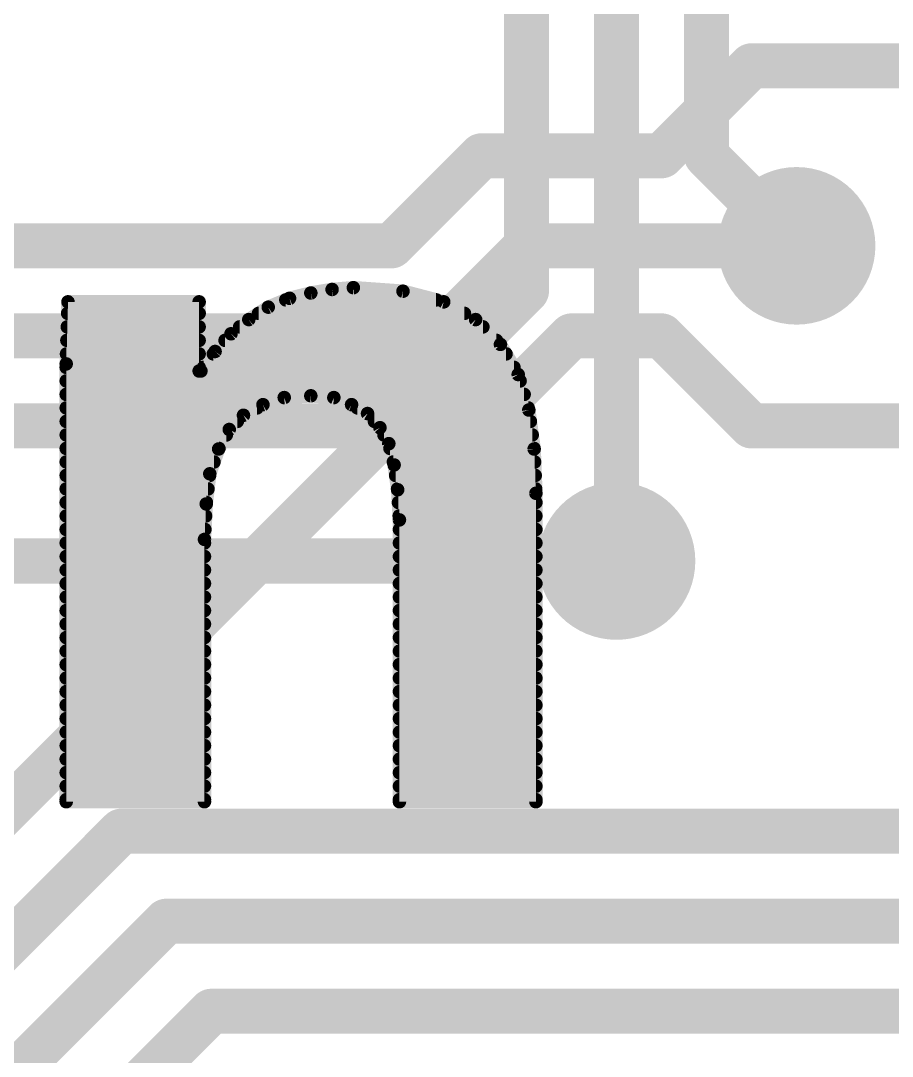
# Model space of a CAD drawing. Extents: x -1 to 106, y -18 to 72.
# Drawn here: x 48.71 to 53.63, y 44.96 to 50.8 of the extents above; entities that cross this region are included whole.
import ezdxf

# ---------------------------------------------------------------- set-up
doc = ezdxf.new("R2010")
doc.units = 0
for name, color, linetype in [('1', 12, 'CONTINUOUS'), ('16', 132, 'CONTINUOUS'), ('18', 110, 'CONTINUOUS'), ('21', 41, 'CONTINUOUS')]:
    doc.layers.add(name, color=color, linetype=linetype)

# ---------------------------------------------------------------- blocks, each defined once
blk = doc.blocks.new('ROUNDV')
at = {"const_width": 0.5}
blk.add_lwpolyline([(0, -0.25, 1), (0, 0.25, 1), (0, -0.25)], format="xyb", dxfattribs=at)

msp = doc.modelspace()

# ---------------------------------------------------------------- linework, layer by layer
at = {"layer": '1', "const_width": 0.254}
for points in [[(52.324, 50.038), (52.832, 50.546)], [(52.832, 50.546), (53.848, 50.546)], [(50.8, 49.53), (51.308, 50.038)], [(51.308, 50.038), (52.324, 50.038)], [(46.99, 49.53), (50.8, 49.53)], [(51.054, 49.022), (51.562, 49.53)], [(51.562, 49.53), (53.086, 49.53)], [(44.45, 49.022), (51.054, 49.022)], [(51.308, 48.514), (51.816, 49.022)], [(51.816, 49.022), (52.324, 49.022)], [(52.324, 49.022), (52.832, 48.514)], [(43.434, 48.514), (51.308, 48.514)], [(52.832, 48.514), (57.15, 48.514)], [(37.338, 47.752), (52.07, 47.752)]]:
    msp.add_lwpolyline(points, dxfattribs=at)
at = {"layer": '1', "const_width": 0.127}
for points in [[(52.832, 50.6095, 1), (52.832, 50.4825)], [(52.8769, 50.5011, 1), (52.7871, 50.5909)], [(51.308, 50.1015, 1), (51.308, 49.9745)], [(51.3529, 49.9931, 1), (51.2631, 50.0829)], [(52.2791, 50.0829, 1), (52.3689, 49.9931)], [(52.324, 49.9745, 1), (52.324, 50.1015)], [(50.8, 49.4665, 1), (50.8, 49.5935)], [(51.562, 49.5935, 1), (51.562, 49.4665)], [(53.086, 49.4665, 1), (53.086, 49.5935)], [(50.7551, 49.5749, 1), (50.8449, 49.4851)], [(51.6069, 49.4851, 1), (51.5171, 49.5749)], [(51.054, 48.9585, 1), (51.054, 49.0855)], [(51.816, 49.0855, 1), (51.816, 48.9585)], [(51.8609, 48.9771, 1), (51.7711, 49.0669)], [(52.3689, 49.0669, 1), (52.2791, 48.9771)], [(52.324, 48.9585, 1), (52.324, 49.0855)], [(51.0091, 49.0669, 1), (51.0989, 48.9771)], [(51.2631, 48.5589, 1), (51.3529, 48.4691)], [(51.308, 48.4505, 1), (51.308, 48.5775)], [(52.832, 48.5775, 1), (52.832, 48.4505)], [(52.7871, 48.4691, 1), (52.8769, 48.5589)], [(52.07, 47.6885, 1), (52.07, 47.8155)]]:
    msp.add_lwpolyline(points, format="xyb", dxfattribs=at)
at = {"layer": '16', "const_width": 0.254}
for points in [[(52.07, 59.182), (52.07, 47.752)], [(52.578, 50.038), (52.578, 57.912)], [(51.562, 49.276), (51.562, 57.15)], [(53.086, 49.53), (52.578, 50.038)], [(46.99, 44.704), (51.562, 49.276)], [(47.498, 44.45), (49.276, 46.228)], [(49.276, 46.228), (56.896, 46.228)], [(49.53, 45.72), (48.006, 44.196)], [(57.15, 45.72), (49.53, 45.72)], [(48.514, 43.942), (49.784, 45.212)], [(49.784, 45.212), (57.404, 45.212)]]:
    msp.add_lwpolyline(points, dxfattribs=at)
at = {"layer": '16', "const_width": 0.127}
for points in [[(52.6229, 50.0829, 1), (52.5331, 49.9931)], [(52.5145, 50.038, 1), (52.6415, 50.038)], [(53.0411, 49.4851, 1), (53.1309, 49.5749)], [(51.6069, 49.2311, 1), (51.5171, 49.3209)], [(51.4985, 49.276, 1), (51.6255, 49.276)], [(52.0065, 47.752, 1), (52.1335, 47.752)], [(49.276, 46.2915, 1), (49.276, 46.1645)], [(49.3209, 46.1831, 1), (49.2311, 46.2729)], [(49.53, 45.7835, 1), (49.53, 45.6565)], [(49.5749, 45.6751, 1), (49.4851, 45.7649)], [(49.784, 45.2755, 1), (49.784, 45.1485)], [(49.8289, 45.1671, 1), (49.7391, 45.2569)]]:
    msp.add_lwpolyline(points, format="xyb", dxfattribs=at)
at = {"layer": '21', "const_width": 0.0762}
for points in [[(50.345, 49.264), (50.465, 49.284)], [(50.465, 49.284), (50.585, 49.294)], [(50.585, 49.294), (50.865, 49.274)], [(50.865, 49.274), (51.095, 49.214)], [(48.965, 48.864), (48.975, 49.214)], [(48.975, 49.214), (49.715, 49.214)], [(49.715, 49.214), (49.715, 48.824)], [(50.105, 49.184), (50.225, 49.234)], [(50.2039, 49.2252), (51.0521, 49.2252)], [(50.225, 49.234), (50.345, 49.264)], [(51.095, 49.214), (51.275, 49.114)], [(49.995, 49.114), (50.105, 49.184)], [(48.9731, 49.149), (49.715, 49.149)], [(49.895, 49.034), (49.995, 49.114)], [(50.05, 49.149), (51.212, 49.149)], [(51.275, 49.114), (51.415, 48.974)], [(48.971, 49.0728), (49.715, 49.0728)], [(49.9435, 49.0728), (51.3162, 49.0728)], [(48.9688, 48.9966), (49.715, 48.9966)], [(49.805, 48.934), (49.895, 49.034)], [(49.8613, 48.9966), (51.3924, 48.9966)], [(48.9666, 48.9204), (49.715, 48.9204)], [(49.725, 48.824), (49.805, 48.934)], [(49.7951, 48.9204), (51.4465, 48.9204)], [(51.415, 48.974), (51.515, 48.804)], [(48.965, 46.394), (48.965, 48.864)], [(48.965, 48.8442), (49.715, 48.8442)], [(49.715, 48.824), (49.725, 48.824)], [(49.7397, 48.8442), (51.4914, 48.8442)], [(51.515, 48.804), (51.575, 48.604)], [(48.965, 48.768), (51.5258, 48.768)], [(48.965, 48.6918), (51.5487, 48.6918)], [(50.075, 48.634), (49.965, 48.574)], [(50.195, 48.674), (50.075, 48.634)], [(50.345, 48.684), (50.195, 48.674)], [(50.475, 48.674), (50.345, 48.684)], [(50.575, 48.634), (50.475, 48.674)], [(50.665, 48.584), (50.575, 48.634)], [(48.965, 48.6156), (50.0413, 48.6156)], [(49.965, 48.574), (49.885, 48.494)], [(50.6081, 48.6156), (51.5715, 48.6156)], [(50.735, 48.504), (50.665, 48.584)], [(51.575, 48.604), (51.605, 48.384)], [(48.965, 48.5394), (49.9304, 48.5394)], [(50.704, 48.5394), (51.5838, 48.5394)], [(48.965, 48.4632), (49.8682, 48.4632)], [(49.885, 48.494), (49.825, 48.384)], [(50.785, 48.414), (50.735, 48.504)], [(50.7577, 48.4632), (51.5942, 48.4632)], [(50.815, 48.294), (50.785, 48.414)], [(48.965, 48.387), (49.8266, 48.387)], [(49.825, 48.384), (49.775, 48.244)], [(50.7918, 48.387), (51.6046, 48.387)], [(51.605, 48.384), (51.615, 48.134)], [(48.965, 48.3108), (49.7989, 48.3108)], [(50.8108, 48.3108), (51.6079, 48.3108)], [(50.835, 48.154), (50.815, 48.294)], [(48.965, 48.2346), (49.7739, 48.2346)], [(49.775, 48.244), (49.755, 48.074)], [(50.8235, 48.2346), (51.611, 48.2346)], [(48.965, 48.1584), (49.7649, 48.1584)], [(50.8344, 48.1584), (51.614, 48.1584)], [(50.845, 47.984), (50.835, 48.154)], [(51.615, 48.134), (51.615, 46.394)], [(48.965, 48.0822), (49.756, 48.0822)], [(49.755, 48.074), (49.745, 47.874)], [(50.8392, 48.0822), (51.615, 48.0822)], [(48.965, 48.006), (49.7516, 48.006)], [(50.8437, 48.006), (51.615, 48.006)], [(50.845, 46.394), (50.845, 47.984)], [(48.965, 47.9298), (49.7478, 47.9298)], [(50.845, 47.9298), (51.615, 47.9298)], [(49.745, 47.874), (49.745, 46.394)], [(48.965, 47.8536), (49.745, 47.8536)], [(50.845, 47.8536), (51.615, 47.8536)], [(48.965, 47.7774), (49.745, 47.7774)], [(50.845, 47.7774), (51.615, 47.7774)], [(48.965, 47.7012), (49.745, 47.7012)], [(50.845, 47.7012), (51.615, 47.7012)], [(48.965, 47.625), (49.745, 47.625)], [(50.845, 47.625), (51.615, 47.625)], [(48.965, 47.5488), (49.745, 47.5488)], [(50.845, 47.5488), (51.615, 47.5488)], [(48.965, 47.4726), (49.745, 47.4726)], [(50.845, 47.4726), (51.615, 47.4726)], [(48.965, 47.3964), (49.745, 47.3964)], [(50.845, 47.3964), (51.615, 47.3964)], [(48.965, 47.3202), (49.745, 47.3202)], [(50.845, 47.3202), (51.615, 47.3202)], [(48.965, 47.244), (49.745, 47.244)], [(50.845, 47.244), (51.615, 47.244)], [(48.965, 47.1678), (49.745, 47.1678)], [(50.845, 47.1678), (51.615, 47.1678)], [(48.965, 47.0916), (49.745, 47.0916)], [(50.845, 47.0916), (51.615, 47.0916)], [(48.965, 47.0154), (49.745, 47.0154)], [(50.845, 47.0154), (51.615, 47.0154)], [(48.965, 46.9392), (49.745, 46.9392)], [(50.845, 46.9392), (51.615, 46.9392)], [(48.965, 46.863), (49.745, 46.863)], [(50.845, 46.863), (51.615, 46.863)], [(48.965, 46.7868), (49.745, 46.7868)], [(50.845, 46.7868), (51.615, 46.7868)], [(48.965, 46.7106), (49.745, 46.7106)], [(50.845, 46.7106), (51.615, 46.7106)], [(48.965, 46.6344), (49.745, 46.6344)], [(50.845, 46.6344), (51.615, 46.6344)], [(48.965, 46.5582), (49.745, 46.5582)], [(50.845, 46.5582), (51.615, 46.5582)], [(48.965, 46.482), (49.745, 46.482)], [(50.845, 46.482), (51.615, 46.482)], [(48.965, 46.4058), (49.745, 46.4058)], [(50.845, 46.4058), (51.615, 46.4058)], [(49.745, 46.394), (48.965, 46.394)], [(51.615, 46.394), (50.845, 46.394)]]:
    msp.add_lwpolyline(points, dxfattribs=at)
at = {"layer": '21', "const_width": 0.0381}
for points in [[(50.4634, 49.303, 1), (50.4666, 49.265)], [(50.4681, 49.2652, 1), (50.4619, 49.3028)], [(50.5864, 49.313, 1), (50.5836, 49.275)], [(50.5866, 49.275, 1), (50.5834, 49.313)], [(50.8698, 49.2924, 1), (50.8602, 49.2556)], [(50.8636, 49.255, 1), (50.8664, 49.293)], [(48.975, 49.2331, 1), (48.975, 49.195)], [(48.994, 49.2135, 1), (48.956, 49.2145)], [(49.7341, 49.214, 1), (49.696, 49.214)], [(49.715, 49.195, 1), (49.715, 49.2331)], [(50.2039, 49.2443, 1), (50.2039, 49.2062)], [(50.2204, 49.2525, 1), (50.2296, 49.2155)], [(50.2323, 49.2164, 1), (50.2177, 49.2516)], [(50.3419, 49.2828, 1), (50.3481, 49.2452)], [(50.3496, 49.2455, 1), (50.3404, 49.2825)], [(51.0521, 49.2062, 1), (51.0521, 49.2443)], [(51.1043, 49.2307, 1), (51.0857, 49.1973)], [(51.0902, 49.1956, 1), (51.0998, 49.2324)], [(50.0977, 49.2016, 1), (50.1123, 49.1664)], [(50.1152, 49.1679, 1), (50.0948, 49.2001)], [(48.9731, 49.1681, 1), (48.9731, 49.13)], [(49.715, 49.13, 1), (49.715, 49.1681)], [(49.9848, 49.1301, 1), (50.0052, 49.0979)], [(50.0069, 49.0991, 1), (49.9831, 49.1289)], [(50.05, 49.1681, 1), (50.05, 49.13)], [(51.212, 49.13, 1), (51.212, 49.1681)], [(51.2885, 49.1275, 1), (51.2615, 49.1005)], [(51.2657, 49.0973, 1), (51.2843, 49.1307)], [(48.971, 49.0919, 1), (48.971, 49.0538)], [(49.715, 49.0538, 1), (49.715, 49.0919)], [(49.9435, 49.0919, 1), (49.9435, 49.0538)], [(51.3162, 49.0538, 1), (51.3162, 49.0919)], [(48.9688, 49.0157, 1), (48.9688, 48.9776)], [(49.715, 48.9776, 1), (49.715, 49.0157)], [(49.8613, 49.0157, 1), (49.8613, 48.9776)], [(49.8831, 49.0489, 1), (49.9069, 49.0191)], [(49.9092, 49.0213, 1), (49.8808, 49.0467)], [(51.3924, 48.9776, 1), (51.3924, 49.0157)], [(48.9666, 48.9395, 1), (48.9666, 48.9014)], [(49.715, 48.9014, 1), (49.715, 48.9395)], [(49.7951, 48.9395, 1), (49.7951, 48.9014)], [(49.7908, 48.9467, 1), (49.8192, 48.9213)], [(49.8204, 48.9228, 1), (49.7896, 48.9452)], [(51.4314, 48.9837, 1), (51.3986, 48.9643)], [(51.4015, 48.9605, 1), (51.4285, 48.9875)], [(51.4465, 48.9014, 1), (51.4465, 48.9395)], [(48.9841, 48.864, 1), (48.946, 48.864)], [(48.946, 48.8645, 1), (48.984, 48.8635)], [(48.965, 48.8633, 1), (48.965, 48.8252)], [(49.715, 48.8431, 1), (49.715, 48.805)], [(49.696, 48.824, 1), (49.7341, 48.824)], [(49.7096, 48.8352, 1), (49.7404, 48.8128)], [(49.715, 48.8252, 1), (49.715, 48.8633)], [(49.7397, 48.8633, 1), (49.7397, 48.8252)], [(49.725, 48.805, 1), (49.725, 48.8431)], [(51.4914, 48.8252, 1), (51.4914, 48.8633)], [(51.5332, 48.8095, 1), (51.4968, 48.7985)], [(48.965, 48.7871, 1), (48.965, 48.749)], [(51.4986, 48.7943, 1), (51.5314, 48.8137)], [(51.5258, 48.749, 1), (51.5258, 48.7871)], [(48.965, 48.7109, 1), (48.965, 48.6728)], [(51.5487, 48.6728, 1), (51.5487, 48.7109)], [(50.069, 48.6521, 1), (50.081, 48.6159)], [(50.0841, 48.6173, 1), (50.0659, 48.6507)], [(50.1937, 48.693, 1), (50.1963, 48.655)], [(50.201, 48.6559, 1), (50.189, 48.6921)], [(50.3465, 48.703, 1), (50.3435, 48.665)], [(50.3463, 48.665, 1), (50.3437, 48.703)], [(50.4821, 48.6917, 1), (50.4679, 48.6563)], [(50.4735, 48.655, 1), (50.4765, 48.693)], [(50.5843, 48.6507, 1), (50.5657, 48.6173)], [(50.5679, 48.6163, 1), (50.5821, 48.6517)], [(48.965, 48.6347, 1), (48.965, 48.5966)], [(49.9559, 48.5907, 1), (49.9741, 48.5573)], [(49.9785, 48.5605, 1), (49.9515, 48.5875)], [(50.0413, 48.5966, 1), (50.0413, 48.6347)], [(50.6081, 48.6347, 1), (50.6081, 48.5966)], [(50.6793, 48.5965, 1), (50.6507, 48.5715)], [(50.6557, 48.5673, 1), (50.6743, 48.6007)], [(51.5939, 48.6066, 1), (51.5561, 48.6014)], [(51.5568, 48.5985, 1), (51.5932, 48.6095)], [(51.5715, 48.5966, 1), (51.5715, 48.6347)], [(48.965, 48.5585, 1), (48.965, 48.5204)], [(49.9304, 48.5204, 1), (49.9304, 48.5585)], [(50.704, 48.5585, 1), (50.704, 48.5204)], [(51.5838, 48.5204, 1), (51.5838, 48.5585)], [(48.965, 48.4823, 1), (48.965, 48.4442)], [(49.8715, 48.5075, 1), (49.8985, 48.4805)], [(49.9017, 48.4849, 1), (49.8683, 48.5031)], [(49.8682, 48.4442, 1), (49.8682, 48.4823)], [(50.7517, 48.5133, 1), (50.7183, 48.4947)], [(50.7207, 48.4915, 1), (50.7493, 48.5165)], [(50.7577, 48.4823, 1), (50.7577, 48.4442)], [(51.5942, 48.4442, 1), (51.5942, 48.4823)], [(50.8035, 48.4186, 1), (50.7665, 48.4094)], [(50.7683, 48.4047, 1), (50.8017, 48.4233)], [(48.965, 48.4061, 1), (48.965, 48.368)], [(49.8083, 48.3931, 1), (49.8417, 48.3749)], [(49.8429, 48.3776, 1), (49.8071, 48.3904)], [(49.8266, 48.368, 1), (49.8266, 48.4061)], [(50.7918, 48.4061, 1), (50.7918, 48.368)], [(51.624, 48.3848, 1), (51.586, 48.3832)], [(51.5861, 48.3814, 1), (51.6239, 48.3866)], [(51.6046, 48.368, 1), (51.6046, 48.4061)], [(48.965, 48.3299, 1), (48.965, 48.2918)], [(49.7989, 48.2918, 1), (49.7989, 48.3299)], [(50.8108, 48.3299, 1), (50.8108, 48.2918)], [(50.8339, 48.2967, 1), (50.7961, 48.2913)], [(50.7965, 48.2894, 1), (50.8335, 48.2986)], [(51.6079, 48.2918, 1), (51.6079, 48.3299)], [(48.965, 48.2537, 1), (48.965, 48.2156)], [(49.7571, 48.2504, 1), (49.7929, 48.2376)], [(49.7939, 48.2418, 1), (49.7561, 48.2462)], [(49.7739, 48.2156, 1), (49.7739, 48.2537)], [(50.8235, 48.2537, 1), (50.8235, 48.2156)], [(51.611, 48.2156, 1), (51.611, 48.2537)], [(48.965, 48.1775, 1), (48.965, 48.1394)], [(49.7649, 48.1394, 1), (49.7649, 48.1775)], [(50.8344, 48.1775, 1), (50.8344, 48.1394)], [(51.614, 48.1394, 1), (51.614, 48.1775)], [(50.854, 48.1551, 1), (50.816, 48.1529)], [(50.8161, 48.1513, 1), (50.8539, 48.1567)], [(51.6341, 48.134, 1), (51.596, 48.134)], [(51.596, 48.1332, 1), (51.634, 48.1348)], [(48.965, 48.1013, 1), (48.965, 48.0632)], [(49.774, 48.073, 1), (49.736, 48.075)], [(49.7361, 48.0762, 1), (49.7739, 48.0718)], [(49.756, 48.0632, 1), (49.756, 48.1013)], [(50.8392, 48.1013, 1), (50.8392, 48.0632)], [(51.615, 48.0632, 1), (51.615, 48.1013)], [(48.965, 48.0251, 1), (48.965, 47.987)], [(49.7516, 47.987, 1), (49.7516, 48.0251)], [(50.8437, 48.0251, 1), (50.8437, 47.987)], [(50.8641, 47.984, 1), (50.826, 47.984)], [(51.615, 47.987, 1), (51.615, 48.0251)], [(48.965, 47.9489, 1), (48.965, 47.9108)], [(49.7478, 47.9108, 1), (49.7478, 47.9489)], [(50.845, 47.9489, 1), (50.845, 47.9108)], [(50.826, 47.9829, 1), (50.864, 47.9851)], [(51.615, 47.9108, 1), (51.615, 47.9489)], [(49.7641, 47.874, 1), (49.726, 47.874)], [(48.965, 47.8727, 1), (48.965, 47.8346)], [(49.726, 47.875, 1), (49.764, 47.873)], [(49.745, 47.8346, 1), (49.745, 47.8727)], [(50.845, 47.8727, 1), (50.845, 47.8346)], [(51.615, 47.8346, 1), (51.615, 47.8727)], [(48.965, 47.7965, 1), (48.965, 47.7584)], [(49.745, 47.7584, 1), (49.745, 47.7965)], [(50.845, 47.7965, 1), (50.845, 47.7584)], [(51.615, 47.7584, 1), (51.615, 47.7965)], [(48.965, 47.7203, 1), (48.965, 47.6822)], [(49.745, 47.6822, 1), (49.745, 47.7203)], [(50.845, 47.7203, 1), (50.845, 47.6822)], [(51.615, 47.6822, 1), (51.615, 47.7203)], [(48.965, 47.6441, 1), (48.965, 47.6059)], [(49.745, 47.6059, 1), (49.745, 47.6441)], [(50.845, 47.6441, 1), (50.845, 47.6059)], [(51.615, 47.6059, 1), (51.615, 47.6441)], [(48.965, 47.5678, 1), (48.965, 47.5297)], [(49.745, 47.5297, 1), (49.745, 47.5678)], [(50.845, 47.5678, 1), (50.845, 47.5297)], [(51.615, 47.5297, 1), (51.615, 47.5678)], [(48.965, 47.4916, 1), (48.965, 47.4535)], [(49.745, 47.4535, 1), (49.745, 47.4916)], [(50.845, 47.4916, 1), (50.845, 47.4535)], [(51.615, 47.4535, 1), (51.615, 47.4916)], [(48.965, 47.4154, 1), (48.965, 47.3773)], [(49.745, 47.3773, 1), (49.745, 47.4154)], [(50.845, 47.4154, 1), (50.845, 47.3773)], [(51.615, 47.3773, 1), (51.615, 47.4154)], [(48.965, 47.3392, 1), (48.965, 47.3011)], [(49.745, 47.3011, 1), (49.745, 47.3392)], [(50.845, 47.3392, 1), (50.845, 47.3011)], [(51.615, 47.3011, 1), (51.615, 47.3392)], [(48.965, 47.263, 1), (48.965, 47.2249)], [(49.745, 47.2249, 1), (49.745, 47.263)], [(50.845, 47.263, 1), (50.845, 47.2249)], [(51.615, 47.2249, 1), (51.615, 47.263)], [(48.965, 47.1868, 1), (48.965, 47.1487)], [(49.745, 47.1487, 1), (49.745, 47.1868)], [(50.845, 47.1868, 1), (50.845, 47.1487)], [(51.615, 47.1487, 1), (51.615, 47.1868)], [(48.965, 47.1106, 1), (48.965, 47.0725)], [(49.745, 47.0725, 1), (49.745, 47.1106)], [(50.845, 47.1106, 1), (50.845, 47.0725)], [(51.615, 47.0725, 1), (51.615, 47.1106)], [(48.965, 47.0344, 1), (48.965, 46.9963)], [(49.745, 46.9963, 1), (49.745, 47.0344)], [(50.845, 47.0344, 1), (50.845, 46.9963)], [(51.615, 46.9963, 1), (51.615, 47.0344)], [(48.965, 46.9582, 1), (48.965, 46.9201)], [(49.745, 46.9201, 1), (49.745, 46.9582)], [(50.845, 46.9582, 1), (50.845, 46.9201)], [(51.615, 46.9201, 1), (51.615, 46.9582)], [(48.965, 46.882, 1), (48.965, 46.8439)], [(49.745, 46.8439, 1), (49.745, 46.882)], [(50.845, 46.882, 1), (50.845, 46.8439)], [(51.615, 46.8439, 1), (51.615, 46.882)], [(48.965, 46.8058, 1), (48.965, 46.7677)], [(49.745, 46.7677, 1), (49.745, 46.8058)], [(50.845, 46.8058, 1), (50.845, 46.7677)], [(51.615, 46.7677, 1), (51.615, 46.8058)], [(48.965, 46.7296, 1), (48.965, 46.6915)], [(49.745, 46.6915, 1), (49.745, 46.7296)], [(50.845, 46.7296, 1), (50.845, 46.6915)], [(51.615, 46.6915, 1), (51.615, 46.7296)], [(48.965, 46.6534, 1), (48.965, 46.6153)], [(49.745, 46.6153, 1), (49.745, 46.6534)], [(50.845, 46.6534, 1), (50.845, 46.6153)], [(51.615, 46.6153, 1), (51.615, 46.6534)], [(48.965, 46.5772, 1), (48.965, 46.5391)], [(49.745, 46.5391, 1), (49.745, 46.5772)], [(50.845, 46.5772, 1), (50.845, 46.5391)], [(51.615, 46.5391, 1), (51.615, 46.5772)], [(48.965, 46.501, 1), (48.965, 46.4629)], [(49.745, 46.4629, 1), (49.745, 46.501)], [(50.845, 46.501, 1), (50.845, 46.4629)], [(51.615, 46.4629, 1), (51.615, 46.501)], [(48.965, 46.4248, 1), (48.965, 46.3867)], [(48.965, 46.4131, 1), (48.965, 46.375)], [(48.946, 46.394, 1), (48.9841, 46.394)], [(49.726, 46.394, 1), (49.7641, 46.394)], [(49.745, 46.3867, 1), (49.745, 46.4248)], [(49.745, 46.375, 1), (49.745, 46.4131)], [(50.845, 46.4248, 1), (50.845, 46.3867)], [(50.845, 46.4131, 1), (50.845, 46.375)], [(50.826, 46.394, 1), (50.8641, 46.394)], [(51.596, 46.394, 1), (51.6341, 46.394)], [(51.615, 46.3867, 1), (51.615, 46.4248)], [(51.615, 46.375, 1), (51.615, 46.4131)]]:
    msp.add_lwpolyline(points, format="xyb", dxfattribs=at)

# ---------------------------------------------------------------- block references
at = {"layer": '18', "xscale": 0.889, "yscale": 0.889}
for p in [(53.086, 49.53), (53.086, 49.53), (52.07, 47.752), (52.07, 47.752)]:
    msp.add_blockref('ROUNDV', p, dxfattribs=at)

doc.saveas('drawing.dxf')
